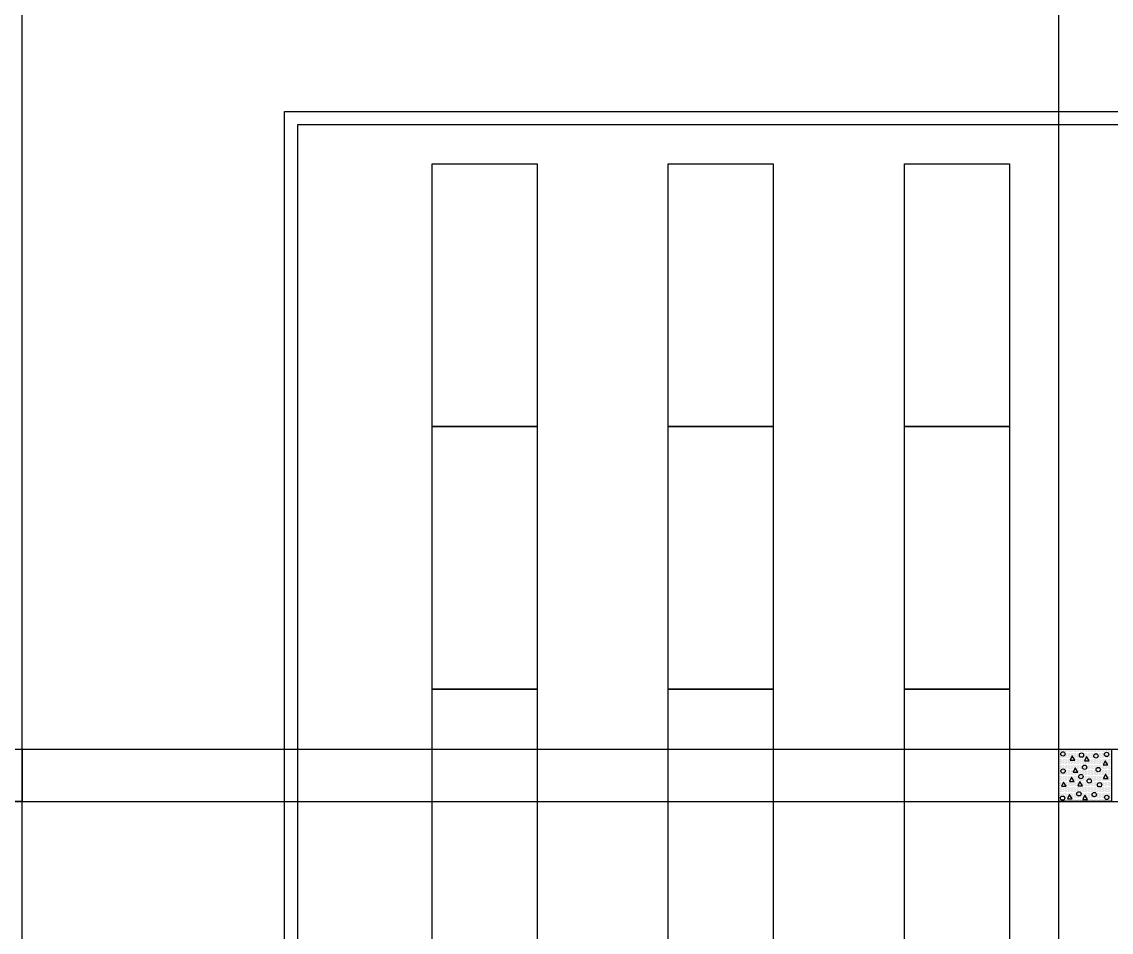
# Model space of a CAD drawing. Header units: feet. Extents: x 200 to 992, y 45 to 257.
# Drawn here: x 284.81 to 326.31, y 127.44 to 162.11 of the extents above; entities that cross this region are included whole.
import ezdxf

# ---------------------------------------------------------------- set-up
doc = ezdxf.new("R2010")
doc.units = ezdxf.units.FT
doc.header["$MEASUREMENT"] = 0
for name, color, linetype in [('beampillar', 80, 'Continuous'), ('hatch pillar', 20, 'Continuous'), ('inner walls', 1, 'Continuous'), ('prep side', 220, 'Continuous')]:
    doc.layers.add(name, color=color, linetype=linetype)

# ---------------------------------------------------------------- blocks, each defined once
blk = doc.blocks.new('hatchedpillar')
at = {"layer": 'hatch pillar', "linetype": 'ByBlock', "true_color": 0xf4ee51}
h = blk.add_hatch(dxfattribs=at)
h.set_pattern_fill('DOTS', color=41, scale=0.74)
h.set_pattern_definition([(0, (122.4823, -120.014843), (0.023125, 0.04625), [0, -0.04625])])
h.paths.add_polyline_path([(326.3, 134.403), (324.3, 134.403), (324.3, 132.403), (326.3, 132.403)])
at = {"layer": 'hatch pillar', "linetype": 'Continuous', "lineweight": -3, "ltscale": 2}
for p, q in [((324.821, 134.163), (324.744, 134.001)), ((324.922, 134.001), (324.821, 134.163)), ((325.37, 134.132), (325.292, 133.97)), ((325.47, 133.97), (325.37, 134.132)), ((324.744, 134.001), (324.922, 134.001)), ((324.937, 133.7), (324.86, 133.538)), ((325.037, 133.538), (324.937, 133.7)), ((325.292, 133.97), (325.47, 133.97)), ((326.077, 133.973), (326, 133.811)), ((326, 133.811), (326.177, 133.811)), ((326.177, 133.811), (326.077, 133.973)), ((324.798, 133.345), (324.721, 133.183)), ((324.898, 133.183), (324.798, 133.345)), ((324.86, 133.538), (325.037, 133.538)), ((326.091, 133.458), (326.014, 133.296)), ((326.014, 133.296), (326.191, 133.296)), ((326.191, 133.296), (326.091, 133.458)), ((324.487, 133.162), (324.41, 133)), ((324.41, 133), (324.588, 133)), ((324.588, 133), (324.487, 133.162)), ((324.721, 133.183), (324.898, 133.183)), ((325.115, 133.183), (325.037, 133.021)), ((325.037, 133.021), (325.215, 133.021)), ((325.215, 133.021), (325.115, 133.183)), ((324.721, 132.689), (324.644, 132.527)), ((324.644, 132.527), (324.821, 132.527)), ((324.821, 132.527), (324.721, 132.689)), ((325.308, 132.659), (325.231, 132.497)), ((325.231, 132.497), (325.408, 132.497)), ((325.408, 132.497), (325.308, 132.659))]:
    blk.add_line(p, q, dxfattribs=at)
for centre in [(324.469, 134.234), (325.177, 134.186), (325.725, 134.155), (326.13, 134.213), (324.476, 133.578), (325.292, 133.723), (325.812, 133.635), (325.153, 133.368), (325.47, 133.206), (325.868, 133.056), (324.455, 132.548), (325.076, 132.713), (325.663, 132.682), (326.137, 132.576)]:
    blk.add_circle(centre, 0.0821, dxfattribs=at)
blk = doc.blocks.new('*U2114')
blk.add_lwpolyline([(-4.9998, 1.99992), (4.9998, 1.99992), (4.9998, -1.99992), (-4.9998, -1.99992)], close=True)
blk = doc.blocks.new('*U2115')
at = {"color": 0, "linetype": 'ByBlock', "lineweight": -2, "transparency": 16777216}
for p in [(0, 26.99892), (9.9996, 26.99892), (19.9992, 26.99892), (29.9988, 26.99892), (0, 17.99928), (9.9996, 17.99928), (19.9992, 17.99928), (29.9988, 17.99928), (0, 8.99964), (9.9996, 8.99964), (19.9992, 8.99964), (29.9988, 8.99964), (0, 0), (9.9996, 0), (19.9992, 0), (29.9988, 0)]:
    blk.add_blockref('*U2114', p, dxfattribs=at)

msp = doc.modelspace()

# ---------------------------------------------------------------- linework, layer by layer
at = {"layer": 'beampillar', "linetype": 'ByBlock'}
for p, q in [((284.8173, 89.8907), (284.8173, 254.41766)), ((324.3173, 89.8907), (324.3173, 254.41766)), ((199.8173, 134.41766), (453.29065, 134.41766)), ((199.8173, 132.41766), (453.29065, 132.41766))]:
    msp.add_line(p, q, dxfattribs=at)
for points in [[(282.8173, 134.41766), (284.8173, 134.41766), (284.8173, 132.41766), (282.8173, 132.41766)], [(324.3173, 134.41766), (326.3173, 134.41766), (326.3173, 132.41766), (324.3173, 132.41766)]]:
    msp.add_lwpolyline(points, close=True, dxfattribs=at)
at = {"layer": 'inner walls', "linetype": 'ByBlock'}
for points in [[(294.82086, 158.69458), (337.7133, 158.69458), (337.7133, 109.84534), (294.82086, 109.84534)], [(295.32086, 158.19458), (337.2133, 158.19458), (337.2133, 110.34534), (295.32086, 110.34534)]]:
    msp.add_lwpolyline(points, close=True, dxfattribs=at)

# ---------------------------------------------------------------- block references
at = {"rotation": 270}
msp.add_blockref('*U2115', (302.43538, 151.70043), dxfattribs=at)
at = {"layer": 'prep side', "linetype": 'ByBlock'}
msp.add_blockref('hatchedpillar', (0, 0), dxfattribs=at)

doc.saveas('drawing.dxf')
